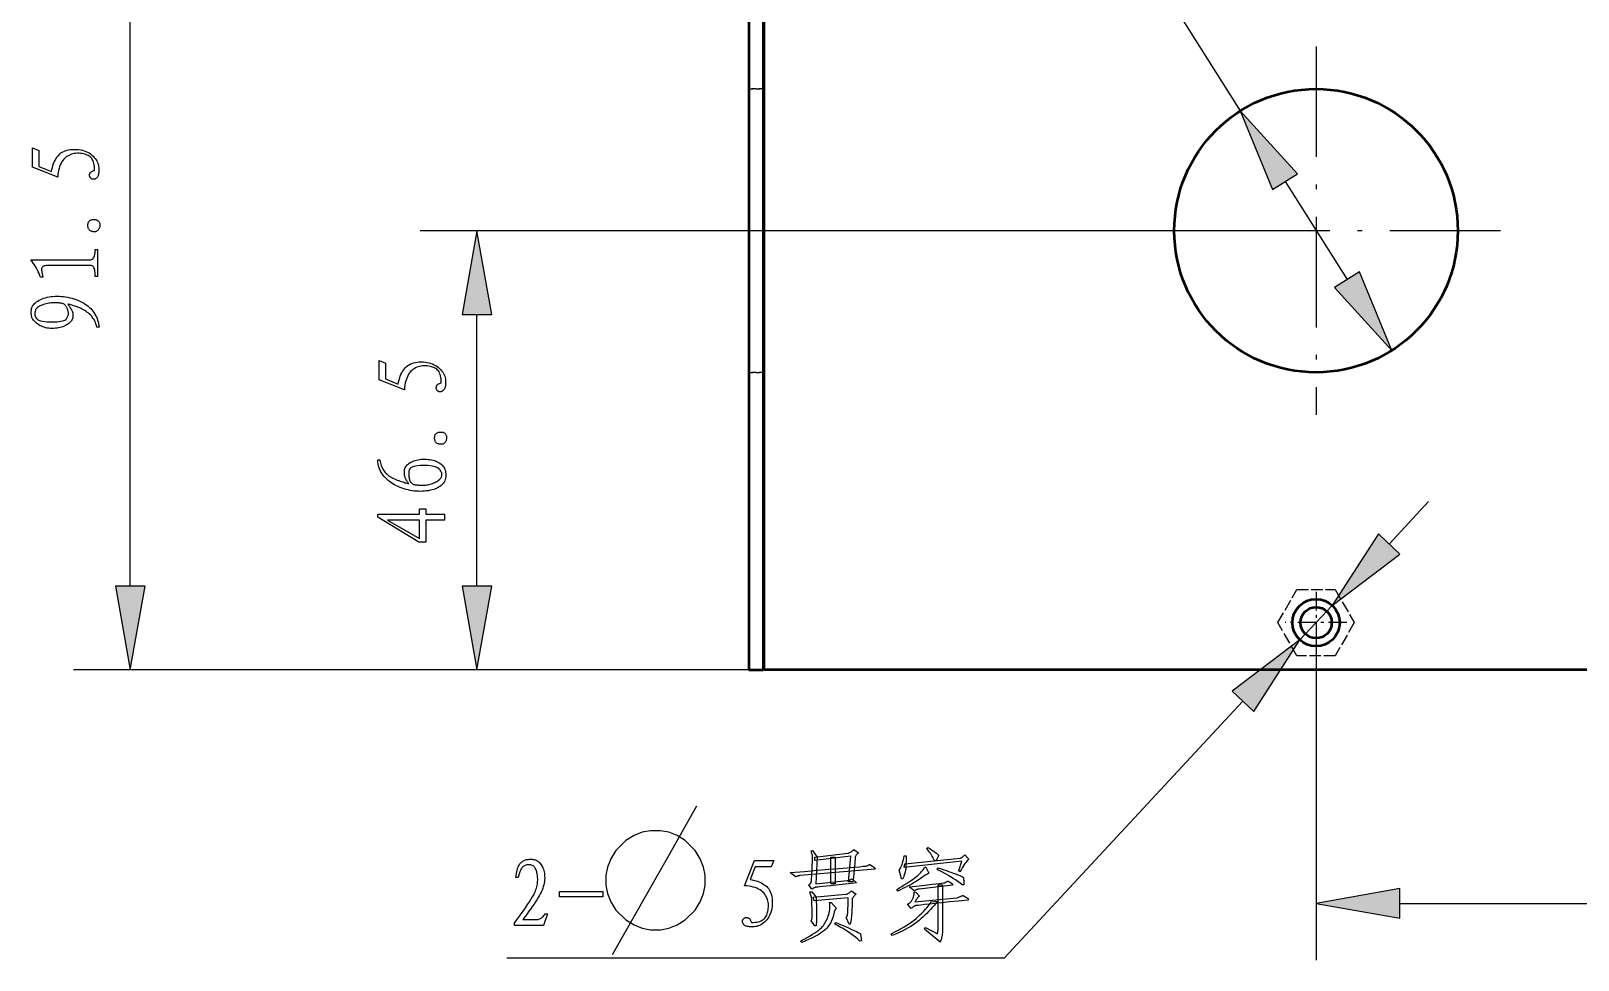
# Model space of a CAD drawing. Extents: x 0 to 420, y 0 to 297.
# Drawn here: x 71 to 125.6, y 84.3 to 117.1 of the extents above; entities that cross this region are included whole.
import ezdxf

# ---------------------------------------------------------------- set-up
doc = ezdxf.new("R2010")
doc.units = 0
doc.linetypes.add('DASHDOT', pattern=[18.5, 12, -3, 0.5, -3])
doc.linetypes.add('DASHED', pattern=[15, 12, -3])

msp = doc.modelspace()

# ---------------------------------------------------------------- linework, layer by layer
at = {"color": 5, "lineweight": 25}
for p, q in [((101.341, 133.81), (113.678, 114.282)), ((74.529, 97.51), (74.529, 122.101)), ((116.349, 110.055), (84.757, 110.055)), ((96.872, 94.555), (72.529, 94.555)), ((119.303, 86.314), (166.728, 86.314))]:
    msp.add_line(p, q, dxfattribs=at)
at = {"color": 7, "lineweight": 50}
for p, q in [((96.349, 123.555), (96.349, 94.555)), ((96.849, 123.555), (96.849, 94.555)), ((96.872, 123.555), (96.872, 94.555)), ((189.159, 94.555), (96.872, 94.555))]:
    msp.add_line(p, q, dxfattribs=at)
at = {"color": 14, "linetype": 'DASHDOT', "lineweight": 25, "ltscale": 0.325}
for p, q in [((116.349, 116.555), (116.349, 103.555)), ((122.849, 110.055), (109.849, 110.055))]:
    msp.add_line(p, q, dxfattribs=at)
at = {"color": 7, "linetype": 'DASHED', "lineweight": 25, "ltscale": 0.0125}
for p, q in [((96.849, 115.055), (96.349, 115.055)), ((96.349, 115.055), (96.849, 115.055)), ((96.849, 105.055), (96.349, 105.055)), ((96.349, 105.055), (96.849, 105.055))]:
    msp.add_line(p, q, dxfattribs=at)
at = {"color": 5, "lineweight": 25, "ltscale": 0.102279}
msp.add_line((115.256, 111.785), (117.441, 108.326), dxfattribs=at)
at = {"color": 5, "lineweight": 25, "ltscale": 0.239779}
msp.add_line((86.757, 97.51), (86.757, 107.101), dxfattribs=at)
at = {"color": 5, "lineweight": 25, "ltscale": 0.051139}
msp.add_line((118.927, 98.997), (120.319, 100.496), dxfattribs=at)
at = {"color": 7, "linetype": 'DASHED', "lineweight": 25, "ltscale": 0.033679}
for p, q in [((115.002, 96.222), (115.675, 97.389)), ((115.675, 97.389), (117.022, 97.389)), ((117.022, 97.389), (117.696, 96.222)), ((115.675, 95.055), (115.002, 96.222)), ((117.696, 96.222), (117.022, 95.055)), ((117.022, 95.055), (115.675, 95.055))]:
    msp.add_line(p, q, dxfattribs=at)
at = {"color": 14, "linetype": 'DASHDOT', "lineweight": 25, "ltscale": 0.054167}
for p, q in [((116.349, 97.305), (116.349, 95.139)), ((117.432, 96.222), (115.265, 96.222))]:
    msp.add_line(p, q, dxfattribs=at)
at = {"color": 5, "lineweight": 25, "ltscale": 0.041667}
msp.add_line((115.782, 95.611), (116.916, 96.833), dxfattribs=at)
at = {"color": 5, "lineweight": 25, "ltscale": 0.297689}
msp.add_line((116.349, 96.222), (116.349, 84.314), dxfattribs=at)
at = {"color": 5, "lineweight": 25, "ltscale": 0.302889}
msp.add_line((96.872, 94.555), (84.757, 94.555), dxfattribs=at)
at = {"color": 7, "lineweight": 50, "ltscale": 0.0125}
msp.add_line((96.349, 94.555), (96.849, 94.555), dxfattribs=at)
at = {"color": 5, "lineweight": 25, "ltscale": 0.309344}
msp.add_line((105.349, 84.381), (113.771, 93.447), dxfattribs=at)
at = {"color": 5, "lineweight": 25, "ltscale": 0.43861}
msp.add_line((105.349, 84.381), (87.805, 84.381), dxfattribs=at)
at = {"color": 5, "lineweight": 25}
for points in [[(115.697, 112.063), (113.678, 114.282), (114.816, 111.506)], [(72.668, 112.786), (72.611, 112.784), (72.557, 112.778), (72.504, 112.767), (72.453, 112.753), (72.405, 112.735), (72.358, 112.712), (72.313, 112.685), (72.27, 112.655), (72.229, 112.62), (72.189, 112.581), (72.153, 112.537), (72.119, 112.489), (72.089, 112.437), (72.062, 112.379), (72.039, 112.318), (72.019, 112.251), (72.002, 112.18), (71.988, 112.104), (71.978, 112.023), (71.971, 111.938), (71.082, 112.294), (71.082, 112.977), (71.301, 112.881), (71.301, 112.321), (71.752, 112.143), (71.767, 112.218), (71.784, 112.289), (71.803, 112.356), (71.825, 112.42), (71.849, 112.48), (71.876, 112.536), (71.904, 112.589), (71.936, 112.638), (71.969, 112.683), (72.005, 112.724), (72.044, 112.762), (72.086, 112.796), (72.133, 112.825), (72.183, 112.851), (72.237, 112.873), (72.295, 112.891), (72.357, 112.905), (72.423, 112.915), (72.492, 112.921), (72.565, 112.923), (72.639, 112.921), (72.71, 112.915), (72.778, 112.905), (72.843, 112.891), (72.905, 112.873), (72.965, 112.851), (73.021, 112.825), (73.075, 112.796), (73.126, 112.762), (73.174, 112.724), (73.218, 112.684), (73.258, 112.643), (73.293, 112.601), (73.325, 112.558), (73.351, 112.514), (73.374, 112.469), (73.392, 112.423), (73.406, 112.376), (73.415, 112.329), (73.42, 112.28), (73.422, 112.232), (73.422, 112.188), (73.421, 112.147), (73.419, 112.109), (73.415, 112.075), (73.409, 112.044), (73.402, 112.016), (73.393, 111.991), (73.383, 111.97), (73.372, 111.952), (73.359, 111.936), (73.346, 111.922), (73.333, 111.91), (73.319, 111.899), (73.305, 111.89), (73.291, 111.883), (73.276, 111.877), (73.26, 111.873), (73.245, 111.871), (73.228, 111.87), (73.212, 111.87), (73.197, 111.873), (73.183, 111.876), (73.17, 111.881), (73.158, 111.887), (73.147, 111.894), (73.137, 111.903), (73.128, 111.914), (73.119, 111.925), (73.112, 111.938), (73.106, 111.952), (73.101, 111.965), (73.097, 111.979), (73.095, 111.993), (73.093, 112.006), (73.093, 112.02), (73.094, 112.034), (73.097, 112.048), (73.1, 112.061), (73.105, 112.075), (73.112, 112.088), (73.121, 112.101), (73.132, 112.113), (73.145, 112.125), (73.16, 112.136), (73.177, 112.147), (73.197, 112.157), (73.219, 112.167), (73.243, 112.176), (73.269, 112.184), (73.268, 112.253), (73.263, 112.317), (73.255, 112.377), (73.244, 112.431), (73.23, 112.482), (73.213, 112.527), (73.192, 112.568), (73.169, 112.604), (73.142, 112.636), (73.112, 112.663), (73.079, 112.686), (73.044, 112.707), (73.006, 112.725), (72.966, 112.741), (72.922, 112.755), (72.877, 112.766), (72.828, 112.775), (72.777, 112.781), (72.724, 112.785)], [(73.433, 110.352), (73.443, 110.33), (73.451, 110.308), (73.456, 110.285), (73.459, 110.263), (73.459, 110.239), (73.457, 110.216), (73.453, 110.192), (73.447, 110.168), (73.438, 110.144), (73.427, 110.12), (73.413, 110.097), (73.399, 110.076), (73.382, 110.059), (73.364, 110.044), (73.345, 110.033), (73.323, 110.024), (73.3, 110.018), (73.276, 110.015), (73.249, 110.015), (73.222, 110.017), (73.194, 110.022), (73.169, 110.029), (73.146, 110.037), (73.125, 110.047), (73.107, 110.058), (73.091, 110.071), (73.077, 110.086), (73.066, 110.103), (73.057, 110.121), (73.051, 110.14), (73.046, 110.161), (73.042, 110.181), (73.039, 110.201), (73.037, 110.221), (73.037, 110.241), (73.037, 110.261), (73.039, 110.28), (73.042, 110.3), (73.046, 110.319), (73.051, 110.339), (73.057, 110.357), (73.066, 110.374), (73.078, 110.389), (73.092, 110.402), (73.109, 110.414), (73.128, 110.424), (73.149, 110.432), (73.173, 110.439), (73.199, 110.444), (73.228, 110.448), (73.257, 110.449), (73.285, 110.448), (73.31, 110.445), (73.333, 110.439), (73.355, 110.431), (73.374, 110.42), (73.392, 110.407), (73.408, 110.391), (73.422, 110.373)], [(87.278, 107.101), (86.757, 110.055), (86.236, 107.101)], [(71.601, 108.821), (71.562, 108.82), (71.528, 108.816), (71.497, 108.809), (71.471, 108.8), (71.449, 108.788), (71.432, 108.774), (71.418, 108.757), (71.409, 108.738), (71.404, 108.716), (71.403, 108.691), (71.405, 108.665), (71.407, 108.638), (71.41, 108.611), (71.414, 108.584), (71.419, 108.556), (71.424, 108.528), (71.429, 108.499), (71.436, 108.47), (71.443, 108.441), (71.451, 108.411), (71.369, 108.411), (71.343, 108.476), (71.316, 108.54), (71.287, 108.604), (71.255, 108.667), (71.222, 108.729), (71.187, 108.79), (71.15, 108.85), (71.111, 108.91), (71.07, 108.968), (71.027, 109.026), (73.133, 109.026), (73.164, 109.035), (73.192, 109.05), (73.216, 109.071), (73.238, 109.098), (73.256, 109.132), (73.27, 109.172), (73.282, 109.218), (73.29, 109.271), (73.295, 109.33), (73.297, 109.395), (73.379, 109.395), (73.379, 108.438), (73.297, 108.438), (73.295, 108.506), (73.291, 108.567), (73.284, 108.622), (73.275, 108.67), (73.263, 108.712), (73.247, 108.747), (73.23, 108.775), (73.209, 108.797), (73.186, 108.812), (73.16, 108.821)], [(117.001, 108.048), (119.019, 105.828), (117.882, 108.604)], [(71.95, 107.741), (72.025, 107.739), (72.1, 107.735), (72.174, 107.728), (72.248, 107.718), (72.321, 107.705), (72.394, 107.689), (72.466, 107.671), (72.538, 107.649), (72.61, 107.625), (72.681, 107.597), (72.751, 107.568), (72.817, 107.536), (72.879, 107.503), (72.937, 107.467), (72.993, 107.43), (73.044, 107.391), (73.092, 107.349), (73.136, 107.306), (73.177, 107.261), (73.215, 107.215), (73.249, 107.166), (73.28, 107.115), (73.309, 107.063), (73.335, 107.009), (73.358, 106.953), (73.379, 106.895), (73.396, 106.836), (73.412, 106.775), (73.424, 106.712), (73.433, 106.647), (73.351, 106.647), (73.336, 106.706), (73.319, 106.762), (73.299, 106.816), (73.276, 106.867), (73.251, 106.915), (73.223, 106.961), (73.192, 107.005), (73.159, 107.045), (73.123, 107.083), (73.085, 107.119), (73.045, 107.152), (73.004, 107.183), (72.963, 107.213), (72.922, 107.24), (72.88, 107.266), (72.837, 107.289), (72.794, 107.311), (72.75, 107.331), (72.706, 107.349), (72.661, 107.365), (72.617, 107.379), (72.575, 107.393), (72.536, 107.406), (72.499, 107.417), (72.464, 107.428), (72.432, 107.438), (72.402, 107.447), (72.374, 107.455), (72.349, 107.461), (72.326, 107.467), (72.342, 107.443), (72.358, 107.42), (72.373, 107.397), (72.387, 107.374), (72.401, 107.353), (72.415, 107.332), (72.427, 107.312), (72.44, 107.292), (72.452, 107.274), (72.463, 107.256), (72.473, 107.237), (72.482, 107.217), (72.489, 107.196), (72.496, 107.173), (72.5, 107.15), (72.504, 107.124), (72.506, 107.098), (72.506, 107.07), (72.506, 107.04), (72.504, 107.009), (72.499, 106.978), (72.491, 106.948), (72.478, 106.918), (72.462, 106.889), (72.442, 106.861), (72.418, 106.833), (72.391, 106.806), (72.359, 106.78), (72.324, 106.754), (72.285, 106.729), (72.243, 106.706), (72.199, 106.685), (72.153, 106.666), (72.105, 106.65), (72.054, 106.637), (72.002, 106.626), (71.948, 106.617), (71.891, 106.611), (71.833, 106.607), (71.772, 106.606), (71.712, 106.608), (71.654, 106.612), (71.598, 106.62), (71.544, 106.63), (71.492, 106.644), (71.443, 106.66), (71.395, 106.68), (71.35, 106.702), (71.307, 106.728), (71.266, 106.756), (71.229, 106.786), (71.194, 106.816), (71.163, 106.845), (71.136, 106.874), (71.113, 106.902), (71.093, 106.93), (71.076, 106.957), (71.063, 106.984), (71.054, 107.011), (71.048, 107.037), (71.044, 107.063), (71.041, 107.089), (71.039, 107.116), (71.038, 107.143), (71.037, 107.17), (71.038, 107.198), (71.039, 107.225), (71.041, 107.253), (71.044, 107.282), (71.048, 107.31), (71.054, 107.339), (71.065, 107.368), (71.081, 107.396), (71.101, 107.425), (71.126, 107.454), (71.156, 107.482), (71.19, 107.511), (71.229, 107.54), (71.273, 107.569), (71.321, 107.597), (71.373, 107.625), (71.427, 107.649), (71.484, 107.671), (71.543, 107.689), (71.605, 107.705), (71.669, 107.718), (71.736, 107.728), (71.805, 107.735), (71.876, 107.739)], [(71.376, 107.413), (71.331, 107.392), (71.291, 107.369), (71.256, 107.342), (71.227, 107.313), (71.203, 107.281), (71.185, 107.246), (71.171, 107.208), (71.164, 107.168), (71.161, 107.124), (71.164, 107.078), (71.174, 107.032), (71.194, 106.991), (71.223, 106.955), (71.261, 106.924), (71.309, 106.897), (71.367, 106.874), (71.433, 106.857), (71.51, 106.844), (71.595, 106.835), (71.69, 106.832), (71.786, 106.832), (71.873, 106.834), (71.953, 106.839), (72.024, 106.846), (72.087, 106.856), (72.141, 106.868), (72.188, 106.882), (72.226, 106.899), (72.256, 106.919), (72.278, 106.941), (72.295, 106.964), (72.309, 106.988), (72.322, 107.011), (72.332, 107.034), (72.34, 107.057), (72.345, 107.081), (72.349, 107.104), (72.35, 107.127), (72.35, 107.15), (72.347, 107.173), (72.342, 107.196), (72.337, 107.219), (72.331, 107.241), (72.325, 107.262), (72.317, 107.283), (72.31, 107.303), (72.301, 107.323), (72.292, 107.342), (72.282, 107.361), (72.271, 107.379), (72.26, 107.396), (72.248, 107.411), (72.235, 107.426), (72.222, 107.439), (72.208, 107.45), (72.193, 107.461), (72.178, 107.469), (72.162, 107.477), (72.145, 107.483), (72.128, 107.488), (72.109, 107.492), (72.087, 107.495), (72.063, 107.498), (72.037, 107.501), (72.008, 107.503), (71.977, 107.505), (71.943, 107.507), (71.907, 107.508), (71.868, 107.508), (71.827, 107.508), (71.784, 107.507), (71.741, 107.505), (71.697, 107.5), (71.653, 107.493), (71.608, 107.485), (71.563, 107.474), (71.517, 107.462), (71.47, 107.447), (71.423, 107.431)], [(84.895, 105.286), (84.839, 105.284), (84.784, 105.278), (84.732, 105.267), (84.681, 105.253), (84.632, 105.235), (84.585, 105.212), (84.54, 105.185), (84.497, 105.155), (84.456, 105.12), (84.417, 105.081), (84.38, 105.037), (84.347, 104.989), (84.317, 104.937), (84.29, 104.879), (84.267, 104.818), (84.246, 104.751), (84.229, 104.68), (84.216, 104.604), (84.205, 104.523), (84.198, 104.438), (83.31, 104.794), (83.31, 105.477), (83.528, 105.381), (83.528, 104.821), (83.979, 104.643), (83.994, 104.718), (84.011, 104.789), (84.031, 104.856), (84.053, 104.92), (84.077, 104.98), (84.103, 105.036), (84.132, 105.089), (84.163, 105.138), (84.197, 105.183), (84.232, 105.224), (84.271, 105.262), (84.314, 105.296), (84.36, 105.325), (84.411, 105.351), (84.465, 105.373), (84.523, 105.391), (84.585, 105.405), (84.65, 105.415), (84.72, 105.421), (84.793, 105.423), (84.867, 105.421), (84.938, 105.415), (85.006, 105.405), (85.071, 105.391), (85.133, 105.373), (85.192, 105.351), (85.249, 105.325), (85.303, 105.296), (85.353, 105.262), (85.401, 105.224), (85.446, 105.184), (85.486, 105.143), (85.521, 105.101), (85.552, 105.058), (85.579, 105.014), (85.601, 104.969), (85.62, 104.923), (85.633, 104.876), (85.643, 104.829), (85.647, 104.78), (85.649, 104.732), (85.65, 104.688), (85.649, 104.647), (85.646, 104.609), (85.642, 104.575), (85.637, 104.544), (85.63, 104.516), (85.621, 104.491), (85.611, 104.47), (85.6, 104.452), (85.587, 104.436), (85.574, 104.422), (85.561, 104.41), (85.547, 104.399), (85.533, 104.39), (85.518, 104.383), (85.503, 104.377), (85.488, 104.373), (85.472, 104.371), (85.456, 104.37), (85.44, 104.37), (85.425, 104.373), (85.411, 104.376), (85.398, 104.381), (85.386, 104.387), (85.375, 104.394), (85.365, 104.403), (85.355, 104.414), (85.347, 104.425), (85.34, 104.438), (85.334, 104.452), (85.329, 104.465), (85.325, 104.479), (85.322, 104.493), (85.321, 104.506), (85.321, 104.52), (85.322, 104.534), (85.324, 104.548), (85.328, 104.561), (85.333, 104.575), (85.34, 104.588), (85.348, 104.601), (85.359, 104.613), (85.372, 104.625), (85.388, 104.636), (85.405, 104.647), (85.425, 104.657), (85.447, 104.667), (85.471, 104.676), (85.497, 104.684), (85.495, 104.753), (85.491, 104.817), (85.483, 104.877), (85.472, 104.931), (85.458, 104.982), (85.44, 105.027), (85.42, 105.068), (85.396, 105.104), (85.37, 105.136), (85.34, 105.163), (85.307, 105.186), (85.272, 105.207), (85.234, 105.225), (85.193, 105.241), (85.15, 105.255), (85.104, 105.266), (85.056, 105.275), (85.005, 105.281), (84.952, 105.285)], [(85.661, 102.852), (85.671, 102.83), (85.678, 102.808), (85.683, 102.785), (85.686, 102.763), (85.687, 102.739), (85.685, 102.716), (85.681, 102.692), (85.674, 102.668), (85.665, 102.644), (85.654, 102.62), (85.641, 102.597), (85.626, 102.576), (85.61, 102.559), (85.592, 102.544), (85.572, 102.533), (85.551, 102.524), (85.528, 102.518), (85.503, 102.515), (85.477, 102.515), (85.449, 102.517), (85.422, 102.522), (85.396, 102.529), (85.374, 102.537), (85.353, 102.547), (85.335, 102.558), (85.319, 102.571), (85.305, 102.586), (85.294, 102.603), (85.285, 102.621), (85.278, 102.64), (85.273, 102.661), (85.27, 102.681), (85.267, 102.701), (85.265, 102.721), (85.265, 102.741), (85.265, 102.761), (85.267, 102.78), (85.27, 102.8), (85.273, 102.819), (85.278, 102.839), (85.285, 102.857), (85.294, 102.874), (85.306, 102.889), (85.32, 102.902), (85.336, 102.914), (85.355, 102.924), (85.377, 102.932), (85.401, 102.939), (85.427, 102.944), (85.456, 102.948), (85.485, 102.949), (85.512, 102.948), (85.538, 102.945), (85.561, 102.939), (85.582, 102.931), (85.602, 102.92), (85.62, 102.907), (85.635, 102.891), (85.649, 102.873)], [(84.396, 101.868), (84.437, 101.891), (84.481, 101.912), (84.526, 101.931), (84.575, 101.947), (84.625, 101.96), (84.679, 101.971), (84.734, 101.98), (84.792, 101.986), (84.853, 101.99), (84.916, 101.991), (84.979, 101.989), (85.04, 101.985), (85.099, 101.978), (85.156, 101.968), (85.21, 101.955), (85.262, 101.939), (85.312, 101.921), (85.36, 101.899), (85.406, 101.875), (85.449, 101.847), (85.489, 101.817), (85.525, 101.784), (85.557, 101.749), (85.585, 101.711), (85.608, 101.67), (85.627, 101.626), (85.642, 101.579), (85.653, 101.53), (85.659, 101.478), (85.661, 101.423), (85.659, 101.369), (85.651, 101.317), (85.638, 101.268), (85.62, 101.221), (85.596, 101.177), (85.568, 101.136), (85.534, 101.098), (85.495, 101.063), (85.451, 101.03), (85.401, 101), (85.348, 100.972), (85.293, 100.948), (85.235, 100.926), (85.175, 100.908), (85.113, 100.892), (85.048, 100.879), (84.981, 100.869), (84.911, 100.862), (84.84, 100.858), (84.766, 100.856), (84.691, 100.857), (84.617, 100.862), (84.543, 100.868), (84.47, 100.878), (84.398, 100.89), (84.327, 100.905), (84.256, 100.923), (84.186, 100.944), (84.117, 100.967), (84.048, 100.993), (83.981, 101.021), (83.916, 101.052), (83.854, 101.085), (83.794, 101.12), (83.737, 101.157), (83.682, 101.196), (83.63, 101.238), (83.58, 101.282), (83.532, 101.328), (83.487, 101.376), (83.446, 101.426), (83.408, 101.478), (83.374, 101.532), (83.345, 101.588), (83.32, 101.646), (83.299, 101.705), (83.282, 101.767), (83.269, 101.831), (83.26, 101.896), (83.255, 101.964), (83.337, 101.964), (83.344, 101.912), (83.353, 101.863), (83.365, 101.815), (83.38, 101.769), (83.397, 101.724), (83.416, 101.681), (83.439, 101.64), (83.464, 101.6), (83.491, 101.562), (83.521, 101.526), (83.554, 101.491), (83.589, 101.458), (83.626, 101.427), (83.665, 101.397), (83.706, 101.369), (83.749, 101.342), (83.795, 101.317), (83.843, 101.294), (83.893, 101.273), (83.945, 101.253), (83.997, 101.234), (84.047, 101.217), (84.094, 101.201), (84.138, 101.187), (84.179, 101.174), (84.218, 101.162), (84.255, 101.152), (84.289, 101.143), (84.32, 101.136), (84.349, 101.13), (84.338, 101.146), (84.327, 101.162), (84.316, 101.179), (84.306, 101.195), (84.296, 101.212), (84.285, 101.228), (84.275, 101.244), (84.265, 101.261), (84.256, 101.277), (84.246, 101.294), (84.237, 101.311), (84.229, 101.331), (84.222, 101.352), (84.215, 101.376), (84.21, 101.401), (84.206, 101.429), (84.203, 101.459), (84.2, 101.49), (84.199, 101.524), (84.198, 101.56), (84.2, 101.596), (84.206, 101.632), (84.216, 101.665), (84.23, 101.698), (84.248, 101.729), (84.27, 101.76), (84.295, 101.788), (84.325, 101.816), (84.359, 101.843)], [(84.854, 101.075), (84.898, 101.076), (84.941, 101.079), (84.984, 101.083), (85.026, 101.09), (85.068, 101.099), (85.11, 101.109), (85.151, 101.122), (85.191, 101.136), (85.232, 101.152), (85.271, 101.171), (85.31, 101.19), (85.344, 101.209), (85.376, 101.229), (85.405, 101.249), (85.43, 101.27), (85.453, 101.29), (85.472, 101.311), (85.488, 101.332), (85.501, 101.354), (85.511, 101.376), (85.517, 101.398), (85.521, 101.421), (85.522, 101.444), (85.519, 101.469), (85.514, 101.494), (85.506, 101.519), (85.494, 101.546), (85.48, 101.573), (85.463, 101.6), (85.442, 101.629), (85.417, 101.656), (85.383, 101.68), (85.342, 101.702), (85.294, 101.72), (85.237, 101.736), (85.173, 101.749), (85.102, 101.759), (85.022, 101.766), (84.935, 101.771), (84.841, 101.772), (84.747, 101.77), (84.664, 101.762), (84.59, 101.749), (84.526, 101.732), (84.472, 101.709), (84.427, 101.681), (84.393, 101.648), (84.368, 101.61), (84.354, 101.567), (84.349, 101.519), (84.349, 101.47), (84.351, 101.425), (84.355, 101.383), (84.36, 101.344), (84.366, 101.309), (84.373, 101.277), (84.382, 101.249), (84.392, 101.224), (84.404, 101.202), (84.417, 101.184), (84.431, 101.169), (84.445, 101.154), (84.459, 101.141), (84.473, 101.13), (84.487, 101.119), (84.501, 101.11), (84.516, 101.103), (84.531, 101.097), (84.546, 101.092), (84.561, 101.089), (84.577, 101.086), (84.596, 101.084), (84.619, 101.082), (84.644, 101.08), (84.672, 101.078), (84.702, 101.077), (84.736, 101.076), (84.773, 101.075), (84.812, 101.075)], [(83.255, 100.049), (84.731, 100.049), (84.731, 100.241), (84.95, 100.241), (84.95, 100.049), (85.606, 100.049), (85.606, 99.844), (84.95, 99.844), (84.95, 99.065), (84.704, 99.065), (83.255, 99.94)], [(84.731, 99.844), (83.597, 99.844), (84.731, 99.188)], [(118.545, 99.352), (116.916, 96.833), (119.308, 98.643)], [(74.008, 97.51), (74.529, 94.555), (75.05, 97.51)], [(86.236, 97.51), (86.757, 94.555), (87.278, 97.51)], [(114.153, 93.092), (115.782, 95.611), (113.389, 93.801)], [(93.23, 88.881), (92.88, 88.881), (92.588, 88.823), (92.296, 88.706), (92.005, 88.531), (91.655, 88.181), (91.48, 87.89), (91.363, 87.598), (91.305, 87.306), (91.305, 86.956), (91.363, 86.665), (91.48, 86.373), (91.655, 86.081), (92.005, 85.731), (92.296, 85.556), (92.588, 85.44), (92.88, 85.381), (93.23, 85.381), (93.521, 85.44), (93.813, 85.556), (94.105, 85.731), (94.455, 86.081), (94.63, 86.373), (94.746, 86.665), (94.805, 86.956), (94.805, 87.306), (94.746, 87.598), (94.63, 87.89), (94.455, 88.181), (94.105, 88.531), (93.813, 88.706), (93.521, 88.823)], [(88.379, 85.75), (88.912, 85.75), (88.939, 85.757), (88.966, 85.767), (88.992, 85.779), (89.017, 85.794), (89.042, 85.812), (89.066, 85.832), (89.09, 85.856), (89.113, 85.882), (89.136, 85.91), (89.158, 85.942), (89.24, 85.942), (89.104, 85.532), (88.078, 85.532), (88.078, 85.614), (88.189, 85.767), (88.29, 85.909), (88.382, 86.04), (88.465, 86.161), (88.54, 86.27), (88.605, 86.368), (88.661, 86.456), (88.708, 86.532), (88.746, 86.598), (88.775, 86.653), (88.799, 86.702), (88.82, 86.751), (88.838, 86.8), (88.854, 86.849), (88.868, 86.897), (88.879, 86.946), (88.887, 86.994), (88.894, 87.042), (88.897, 87.09), (88.899, 87.138), (88.898, 87.185), (88.896, 87.23), (88.892, 87.274), (88.888, 87.315), (88.881, 87.355), (88.874, 87.393), (88.865, 87.429), (88.855, 87.464), (88.843, 87.497), (88.83, 87.528), (88.815, 87.556), (88.798, 87.582), (88.779, 87.604), (88.758, 87.624), (88.734, 87.641), (88.709, 87.654), (88.681, 87.665), (88.651, 87.672), (88.619, 87.677), (88.584, 87.678), (88.549, 87.677), (88.517, 87.673), (88.486, 87.666), (88.457, 87.656), (88.43, 87.644), (88.405, 87.629), (88.382, 87.611), (88.361, 87.591), (88.342, 87.567), (88.324, 87.541), (88.308, 87.514), (88.294, 87.485), (88.28, 87.456), (88.267, 87.425), (88.256, 87.394), (88.246, 87.363), (88.236, 87.33), (88.228, 87.296), (88.221, 87.262), (88.215, 87.227), (88.133, 87.227), (88.142, 87.301), (88.152, 87.369), (88.164, 87.433), (88.177, 87.491), (88.191, 87.543), (88.207, 87.59), (88.224, 87.632), (88.242, 87.669), (88.262, 87.7), (88.283, 87.726), (88.305, 87.748), (88.328, 87.769), (88.351, 87.787), (88.374, 87.804), (88.398, 87.818), (88.422, 87.831), (88.446, 87.842), (88.471, 87.851), (88.497, 87.858), (88.523, 87.863), (88.548, 87.866), (88.574, 87.869), (88.6, 87.871), (88.625, 87.873), (88.651, 87.873), (88.676, 87.873), (88.701, 87.871), (88.726, 87.869), (88.751, 87.866), (88.775, 87.863), (88.8, 87.857), (88.825, 87.849), (88.849, 87.837), (88.874, 87.823), (88.899, 87.806), (88.923, 87.786), (88.948, 87.764), (88.972, 87.738), (88.997, 87.709), (89.022, 87.678), (89.045, 87.644), (89.066, 87.607), (89.084, 87.567), (89.1, 87.525), (89.114, 87.48), (89.125, 87.432), (89.134, 87.381), (89.14, 87.328), (89.143, 87.272), (89.145, 87.213), (89.143, 87.153), (89.137, 87.092), (89.127, 87.03), (89.114, 86.968), (89.097, 86.906), (89.076, 86.842), (89.051, 86.779), (89.022, 86.715), (88.99, 86.65), (88.953, 86.584), (88.913, 86.517), (88.869, 86.446), (88.821, 86.371), (88.769, 86.293), (88.714, 86.212), (88.655, 86.127), (88.591, 86.038), (88.524, 85.946), (88.454, 85.85)], [(98.573, 87.473), (98.577, 87.554), (98.581, 87.628), (98.584, 87.693), (98.586, 87.752), (98.589, 87.803), (98.591, 87.846), (98.592, 87.882), (98.593, 87.911), (98.594, 87.931), (98.594, 87.945), (98.593, 87.956), (98.592, 87.969), (98.589, 87.985), (98.585, 88.004), (98.58, 88.025), (98.574, 88.049), (98.567, 88.075), (98.559, 88.104), (98.55, 88.136), (98.539, 88.17), (98.594, 88.184), (98.758, 87.952), (98.703, 87.008), (99.811, 87.118), (99.825, 87.118), (99.84, 87.12), (99.855, 87.124), (99.872, 87.129), (99.889, 87.135), (99.907, 87.142), (99.926, 87.151), (99.946, 87.161), (99.967, 87.173), (99.988, 87.186), (100.139, 87.036), (99.873, 87.007), (99.635, 86.981), (99.424, 86.959), (99.241, 86.939), (99.084, 86.923), (98.955, 86.909), (98.853, 86.899), (98.778, 86.891), (98.73, 86.887), (98.71, 86.885), (98.702, 86.884), (98.693, 86.882), (98.683, 86.879), (98.671, 86.874), (98.657, 86.868), (98.642, 86.861), (98.625, 86.852), (98.607, 86.841), (98.588, 86.83), (98.567, 86.817), (98.457, 86.967), (98.468, 86.975), (98.478, 86.983), (98.487, 86.99), (98.495, 86.997), (98.503, 87.003), (98.51, 87.009), (98.517, 87.015), (98.523, 87.02), (98.528, 87.024), (98.532, 87.029), (98.536, 87.037), (98.541, 87.053), (98.545, 87.077), (98.549, 87.11), (98.553, 87.15), (98.557, 87.199), (98.561, 87.255), (98.565, 87.32), (98.569, 87.392)], [(98.676, 87.952), (99.838, 88.088), (99.855, 88.092), (99.872, 88.098), (99.891, 88.105), (99.91, 88.115), (99.93, 88.126), (99.951, 88.139), (99.973, 88.154), (99.995, 88.171), (100.019, 88.19), (100.043, 88.211), (100.207, 88.102), (100.186, 88.081), (100.168, 88.061), (100.151, 88.043), (100.137, 88.026), (100.125, 88.011), (100.115, 87.998), (100.108, 87.986), (100.102, 87.975), (100.099, 87.966), (100.098, 87.958), (100.097, 87.943), (100.094, 87.912), (100.09, 87.865), (100.085, 87.801), (100.077, 87.721), (100.068, 87.625), (100.058, 87.512), (100.045, 87.383), (100.031, 87.238), (100.016, 87.077), (99.865, 87.077), (99.947, 87.979), (98.676, 87.829)], [(99.236, 87.008), (99.236, 87.952), (99.387, 87.952), (99.387, 87.008)], [(101.82, 87.993), (101.889, 87.993), (101.889, 87.914), (101.888, 87.842), (101.888, 87.776), (101.887, 87.717), (101.885, 87.664), (101.884, 87.619), (101.882, 87.579), (101.88, 87.546), (101.878, 87.52), (101.875, 87.5), (101.872, 87.482), (101.867, 87.462), (101.861, 87.438), (101.853, 87.411), (101.844, 87.381), (101.834, 87.348), (101.822, 87.312), (101.809, 87.273), (101.795, 87.231), (101.779, 87.186), (101.725, 87.186), (101.643, 87.5), (101.667, 87.527), (101.689, 87.559), (101.71, 87.596), (101.73, 87.638), (101.749, 87.685), (101.766, 87.737), (101.781, 87.793), (101.796, 87.855), (101.809, 87.921)], [(101.848, 87.705), (103.803, 87.911), (103.814, 87.914), (103.827, 87.92), (103.841, 87.927), (103.855, 87.937), (103.871, 87.948), (103.888, 87.961), (103.906, 87.977), (103.925, 87.994), (103.946, 88.013), (103.967, 88.034), (104.104, 87.87), (104.083, 87.855), (104.06, 87.835), (104.035, 87.807), (104.007, 87.773), (103.977, 87.733), (103.944, 87.686), (103.909, 87.632), (103.872, 87.572), (103.832, 87.505), (103.789, 87.432), (103.748, 87.473), (103.858, 87.801), (101.82, 87.582)], [(102.654, 88.293), (102.725, 88.249), (102.788, 88.208), (102.843, 88.171), (102.892, 88.138), (102.933, 88.109), (102.967, 88.083), (102.994, 88.062), (103.013, 88.044), (103.025, 88.03), (103.03, 88.02), (103.031, 88.01), (103.029, 87.999), (103.025, 87.984), (103.019, 87.967), (103.012, 87.948), (103.002, 87.926), (102.99, 87.902), (102.976, 87.876), (102.96, 87.846), (102.942, 87.815), (102.887, 87.815), (102.869, 87.861), (102.85, 87.907), (102.828, 87.952), (102.804, 87.996), (102.777, 88.04), (102.749, 88.084), (102.718, 88.127), (102.686, 88.169), (102.651, 88.211), (102.613, 88.252)], [(97.035, 86.243), (97.033, 86.299), (97.027, 86.354), (97.017, 86.406), (97.002, 86.457), (96.984, 86.506), (96.961, 86.553), (96.935, 86.598), (96.904, 86.641), (96.869, 86.682), (96.83, 86.721), (96.787, 86.758), (96.739, 86.791), (96.686, 86.821), (96.629, 86.848), (96.567, 86.871), (96.5, 86.892), (96.429, 86.909), (96.353, 86.922), (96.273, 86.933), (96.188, 86.94), (96.543, 87.829), (97.227, 87.829), (97.131, 87.61), (96.57, 87.61), (96.393, 87.159), (96.467, 87.144), (96.538, 87.127), (96.606, 87.107), (96.669, 87.085), (96.729, 87.061), (96.786, 87.035), (96.838, 87.006), (96.887, 86.975), (96.932, 86.941), (96.974, 86.906), (97.011, 86.867), (97.045, 86.824), (97.075, 86.778), (97.101, 86.727), (97.122, 86.673), (97.14, 86.615), (97.154, 86.553), (97.164, 86.488), (97.17, 86.418), (97.172, 86.345), (97.17, 86.271), (97.164, 86.2), (97.154, 86.132), (97.14, 86.067), (97.122, 86.005), (97.101, 85.946), (97.075, 85.889), (97.045, 85.835), (97.011, 85.785), (96.974, 85.737), (96.934, 85.692), (96.893, 85.652), (96.85, 85.617), (96.807, 85.586), (96.764, 85.559), (96.719, 85.537), (96.673, 85.519), (96.626, 85.505), (96.578, 85.496), (96.529, 85.491), (96.482, 85.489), (96.438, 85.488), (96.397, 85.489), (96.359, 85.492), (96.324, 85.496), (96.293, 85.501), (96.265, 85.508), (96.241, 85.517), (96.219, 85.527), (96.201, 85.538), (96.186, 85.551), (96.172, 85.564), (96.159, 85.577), (96.149, 85.591), (96.14, 85.605), (96.132, 85.62), (96.127, 85.635), (96.123, 85.65), (96.12, 85.666), (96.119, 85.682), (96.12, 85.698), (96.122, 85.713), (96.125, 85.727), (96.13, 85.74), (96.136, 85.752), (96.144, 85.763), (96.153, 85.773), (96.163, 85.783), (96.175, 85.791), (96.188, 85.798), (96.201, 85.804), (96.215, 85.809), (96.229, 85.813), (96.242, 85.816), (96.256, 85.817), (96.27, 85.817), (96.283, 85.816), (96.297, 85.814), (96.311, 85.81), (96.324, 85.805), (96.338, 85.799), (96.351, 85.79), (96.363, 85.779), (96.375, 85.766), (96.386, 85.75), (96.397, 85.733), (96.407, 85.713), (96.416, 85.691), (96.425, 85.667), (96.434, 85.641), (96.502, 85.643), (96.567, 85.647), (96.626, 85.655), (96.681, 85.666), (96.731, 85.68), (96.777, 85.698), (96.817, 85.718), (96.854, 85.742), (96.885, 85.768), (96.912, 85.798), (96.936, 85.831), (96.957, 85.866), (96.975, 85.904), (96.991, 85.945), (97.004, 85.988), (97.016, 86.034), (97.024, 86.082), (97.03, 86.133), (97.034, 86.186)], [(97.801, 87.405), (98.308, 87.446), (98.762, 87.484), (99.164, 87.517), (99.513, 87.547), (99.809, 87.572), (100.053, 87.593), (100.244, 87.61), (100.382, 87.623), (100.468, 87.632), (100.501, 87.637), (100.508, 87.64), (100.517, 87.644), (100.526, 87.648), (100.536, 87.652), (100.547, 87.658), (100.559, 87.663), (100.572, 87.67), (100.586, 87.676), (100.601, 87.684), (100.617, 87.692), (100.781, 87.582), (100.795, 87.528), (98.156, 87.295), (98.145, 87.295), (98.132, 87.294), (98.119, 87.292), (98.104, 87.289), (98.088, 87.285), (98.071, 87.281), (98.053, 87.275), (98.034, 87.269), (98.014, 87.262), (97.992, 87.254)], [(102.333, 87.152), (102.278, 87.114), (102.219, 87.077), (102.155, 87.038), (102.088, 86.999), (102.017, 86.959), (101.942, 86.918), (101.863, 86.877), (101.78, 86.835), (101.693, 86.792), (101.602, 86.748), (101.561, 86.803), (101.654, 86.859), (101.742, 86.914), (101.824, 86.966), (101.902, 87.015), (101.974, 87.063), (102.041, 87.108), (102.103, 87.151), (102.16, 87.192), (102.212, 87.231), (102.258, 87.268), (102.3, 87.303), (102.339, 87.338), (102.376, 87.372), (102.409, 87.406), (102.439, 87.439), (102.466, 87.471), (102.49, 87.503), (102.512, 87.535), (102.53, 87.566), (102.545, 87.596), (102.586, 87.596), (102.695, 87.377), (102.675, 87.368), (102.65, 87.355), (102.623, 87.34), (102.592, 87.322), (102.557, 87.3), (102.519, 87.276), (102.478, 87.25), (102.433, 87.22), (102.385, 87.187)], [(103.926, 86.967), (103.871, 86.967), (103.793, 87.027), (103.713, 87.085), (103.63, 87.143), (103.545, 87.199), (103.458, 87.254), (103.368, 87.308), (103.275, 87.361), (103.18, 87.413), (103.082, 87.464), (102.983, 87.514), (103.024, 87.569), (103.126, 87.534), (103.222, 87.502), (103.31, 87.472), (103.391, 87.444), (103.464, 87.418), (103.53, 87.395), (103.589, 87.374), (103.64, 87.354), (103.684, 87.337), (103.721, 87.323), (103.752, 87.309), (103.781, 87.297), (103.806, 87.286), (103.829, 87.276), (103.849, 87.266), (103.866, 87.258), (103.88, 87.25), (103.891, 87.244), (103.9, 87.238), (103.905, 87.234), (103.909, 87.227), (103.913, 87.217), (103.916, 87.201), (103.919, 87.181), (103.921, 87.157), (103.923, 87.128), (103.924, 87.095), (103.925, 87.057), (103.926, 87.014)], [(98.608, 86.53), (99.77, 86.639), (99.786, 86.64), (99.804, 86.644), (99.821, 86.65), (99.84, 86.659), (99.858, 86.67), (99.878, 86.683), (99.898, 86.699), (99.918, 86.718), (99.939, 86.739), (99.961, 86.762), (100.125, 86.639), (100.099, 86.613), (100.076, 86.588), (100.055, 86.566), (100.038, 86.546), (100.023, 86.528), (100.01, 86.512), (100.001, 86.498), (99.994, 86.486), (99.99, 86.476), (99.988, 86.468), (99.988, 86.459), (99.988, 86.444), (99.988, 86.424), (99.987, 86.399), (99.987, 86.369), (99.986, 86.334), (99.985, 86.293), (99.984, 86.247), (99.983, 86.196), (99.982, 86.14), (99.98, 86.082), (99.977, 86.024), (99.973, 85.967), (99.968, 85.91), (99.963, 85.855), (99.956, 85.8), (99.949, 85.745), (99.94, 85.692), (99.93, 85.639), (99.92, 85.586), (99.879, 85.586), (99.783, 85.819), (99.791, 85.83), (99.798, 85.842), (99.805, 85.855), (99.811, 85.869), (99.816, 85.884), (99.82, 85.899), (99.824, 85.915), (99.827, 85.932), (99.829, 85.95), (99.831, 85.969), (99.833, 85.992), (99.834, 86.022), (99.836, 86.059), (99.838, 86.103), (99.84, 86.154), (99.842, 86.212), (99.844, 86.277), (99.846, 86.35), (99.849, 86.429), (99.852, 86.516), (98.649, 86.407)], [(101.998, 86.899), (102.237, 86.925), (102.452, 86.949), (102.641, 86.97), (102.805, 86.989), (102.945, 87.005), (103.06, 87.019), (103.149, 87.03), (103.214, 87.039), (103.254, 87.045), (103.27, 87.049), (103.273, 87.052), (103.278, 87.056), (103.285, 87.06), (103.294, 87.065), (103.304, 87.07), (103.316, 87.075), (103.329, 87.082), (103.344, 87.089), (103.361, 87.096), (103.379, 87.104), (103.529, 87.008), (103.529, 86.954), (102.354, 86.817), (102.34, 86.816), (102.325, 86.815), (102.309, 86.812), (102.292, 86.808), (102.275, 86.803), (102.257, 86.797), (102.238, 86.79), (102.218, 86.782), (102.197, 86.772), (102.176, 86.762)], [(102.996, 85.245), (103.001, 85.269), (103.006, 85.295), (103.01, 85.321), (103.014, 85.347), (103.017, 85.374), (103.019, 85.402), (103.021, 85.43), (103.022, 85.459), (103.023, 85.488), (103.024, 85.518), (103.024, 86.967), (103.174, 86.967), (103.174, 85.368), (103.173, 85.321), (103.171, 85.276), (103.167, 85.232), (103.161, 85.188), (103.153, 85.145), (103.144, 85.103), (103.134, 85.062), (103.121, 85.022), (103.107, 84.982), (103.092, 84.944), (102.545, 85.409), (102.572, 85.463)], [(119.303, 86.835), (116.349, 86.314), (119.303, 85.793)], [(89.664, 86.735), (91.195, 86.735), (91.195, 86.543), (89.664, 86.543)], [(99.093, 85.443), (99.053, 85.399), (99.003, 85.354), (98.942, 85.308), (98.87, 85.259), (98.787, 85.209), (98.693, 85.156), (98.589, 85.103), (98.474, 85.047), (98.348, 84.989), (98.211, 84.93), (98.184, 84.998), (98.3, 85.058), (98.407, 85.115), (98.505, 85.17), (98.594, 85.223), (98.674, 85.274), (98.746, 85.322), (98.808, 85.369), (98.862, 85.414), (98.907, 85.457), (98.942, 85.497), (98.973, 85.537), (99.002, 85.578), (99.028, 85.618), (99.053, 85.659), (99.076, 85.701), (99.097, 85.743), (99.116, 85.785), (99.133, 85.828), (99.148, 85.871), (99.161, 85.914), (99.173, 85.958), (99.182, 86.002), (99.19, 86.046), (99.196, 86.089), (99.201, 86.133), (99.203, 86.177), (99.204, 86.221), (99.203, 86.264), (99.2, 86.308), (99.195, 86.352), (99.25, 86.352), (99.442, 86.133), (99.426, 86.12), (99.412, 86.107), (99.4, 86.095), (99.389, 86.084), (99.38, 86.073), (99.373, 86.063), (99.367, 86.054), (99.363, 86.046), (99.36, 86.038), (99.359, 86.031), (99.359, 86.022), (99.358, 86.012), (99.355, 85.998), (99.352, 85.981), (99.348, 85.962), (99.342, 85.94), (99.336, 85.916), (99.329, 85.888), (99.321, 85.858), (99.312, 85.826), (99.301, 85.791), (99.288, 85.756), (99.272, 85.719), (99.254, 85.682), (99.233, 85.644), (99.21, 85.606), (99.184, 85.566), (99.156, 85.526), (99.126, 85.485)], [(98.573, 86.167), (98.572, 86.218), (98.571, 86.264), (98.57, 86.306), (98.569, 86.342), (98.568, 86.374), (98.568, 86.401), (98.567, 86.423), (98.567, 86.441), (98.567, 86.453), (98.567, 86.461), (98.566, 86.469), (98.564, 86.48), (98.56, 86.496), (98.556, 86.516), (98.549, 86.54), (98.542, 86.568), (98.533, 86.6), (98.523, 86.636), (98.511, 86.677), (98.498, 86.721), (98.567, 86.721), (98.717, 86.53), (98.722, 86.387), (98.726, 86.253), (98.728, 86.129), (98.73, 86.013), (98.731, 85.908), (98.73, 85.811), (98.728, 85.724), (98.726, 85.646), (98.722, 85.577), (98.717, 85.518), (98.676, 85.518), (98.539, 85.696), (98.547, 85.709), (98.554, 85.723), (98.56, 85.737), (98.565, 85.75), (98.57, 85.764), (98.574, 85.778), (98.576, 85.791), (98.579, 85.805), (98.58, 85.819), (98.58, 85.832), (98.58, 85.848), (98.58, 85.868), (98.58, 85.891), (98.579, 85.919), (98.578, 85.95), (98.578, 85.986), (98.577, 86.025), (98.576, 86.069), (98.575, 86.116)], [(103.01, 86.393), (102.944, 86.315), (102.879, 86.239), (102.814, 86.166), (102.748, 86.095), (102.683, 86.027), (102.619, 85.961), (102.554, 85.898), (102.489, 85.837), (102.425, 85.779), (102.36, 85.723), (102.293, 85.668), (102.219, 85.614), (102.139, 85.559), (102.052, 85.504), (101.959, 85.45), (101.859, 85.395), (101.753, 85.34), (101.641, 85.286), (101.522, 85.231), (101.397, 85.176), (101.369, 85.245), (101.492, 85.307), (101.608, 85.369), (101.718, 85.43), (101.821, 85.491), (101.918, 85.55), (102.008, 85.61), (102.092, 85.668), (102.17, 85.726), (102.241, 85.783), (102.306, 85.839), (102.366, 85.895), (102.423, 85.95), (102.477, 86.004), (102.529, 86.058), (102.577, 86.111), (102.623, 86.163), (102.666, 86.215), (102.706, 86.266), (102.743, 86.316), (102.777, 86.366)], [(103.693, 86.516), (103.718, 86.524), (103.741, 86.532), (103.764, 86.541), (103.785, 86.549), (103.806, 86.557), (103.826, 86.565), (103.846, 86.573), (103.864, 86.582), (103.882, 86.59), (103.899, 86.598), (104.076, 86.489), (104.076, 86.434), (103.733, 86.398), (103.425, 86.365), (103.152, 86.336), (102.914, 86.31), (102.711, 86.289), (102.543, 86.271), (102.411, 86.256), (102.313, 86.246), (102.251, 86.239), (102.224, 86.236), (102.214, 86.233), (102.202, 86.229), (102.189, 86.224), (102.176, 86.216), (102.16, 86.207), (102.144, 86.196), (102.127, 86.183), (102.108, 86.168), (102.088, 86.151), (102.067, 86.133), (101.943, 86.284), (101.967, 86.298), (101.99, 86.313), (102.011, 86.328), (102.031, 86.345), (102.049, 86.362), (102.067, 86.38), (102.082, 86.399), (102.097, 86.419), (102.11, 86.44), (102.121, 86.461), (102.132, 86.484), (102.141, 86.507), (102.149, 86.531), (102.156, 86.555), (102.162, 86.581), (102.167, 86.607), (102.171, 86.635), (102.174, 86.663), (102.175, 86.691), (102.176, 86.721), (102.231, 86.707), (102.367, 86.571), (102.351, 86.561), (102.334, 86.549), (102.318, 86.535), (102.302, 86.518), (102.285, 86.499), (102.269, 86.477), (102.252, 86.453), (102.236, 86.426), (102.22, 86.397), (102.203, 86.366)], [(99.414, 85.641), (99.578, 85.571), (99.725, 85.507), (99.854, 85.45), (99.967, 85.399), (100.062, 85.356), (100.14, 85.319), (100.201, 85.288), (100.245, 85.265), (100.272, 85.248), (100.282, 85.238), (100.284, 85.229), (100.286, 85.217), (100.288, 85.202), (100.291, 85.183), (100.294, 85.161), (100.298, 85.135), (100.302, 85.106), (100.306, 85.074), (100.311, 85.038), (100.317, 84.998), (100.262, 84.985), (100.184, 85.052), (100.104, 85.118), (100.021, 85.182), (99.936, 85.245), (99.848, 85.306), (99.758, 85.365), (99.666, 85.423), (99.571, 85.479), (99.473, 85.534), (99.373, 85.586)]]:
    msp.add_lwpolyline(points, close=True, dxfattribs=at)
msp.add_lwpolyline([(91.538, 84.506), (93.521, 88.006), (94.513, 89.756)], dxfattribs=at)
at = {"color": 7, "lineweight": 50}
for centre, radius in [((116.349, 110.055), 5), ((116.349, 96.222), 0.833), ((116.349, 96.222), 0.55)]:
    msp.add_circle(centre, radius, dxfattribs=at)
at = {"color": 5, "lineweight": 25}
for points in [[(115.697, 112.063), (113.678, 114.282), (115.697, 112.063), (114.816, 111.506)], [(87.278, 107.101), (86.757, 110.055), (87.278, 107.101), (86.236, 107.101)], [(117.001, 108.048), (119.019, 105.828), (117.001, 108.048), (117.882, 108.604)], [(118.545, 99.352), (116.916, 96.833), (118.545, 99.352), (119.308, 98.643)], [(74.008, 97.51), (74.529, 94.555), (74.008, 97.51), (75.05, 97.51)], [(86.236, 97.51), (86.757, 94.555), (86.236, 97.51), (87.278, 97.51)], [(114.153, 93.092), (115.782, 95.611), (114.153, 93.092), (113.389, 93.801)], [(119.303, 86.835), (116.349, 86.314), (119.303, 86.835), (119.303, 85.793)]]:
    msp.add_solid(points, dxfattribs=at)

doc.saveas('drawing.dxf')
